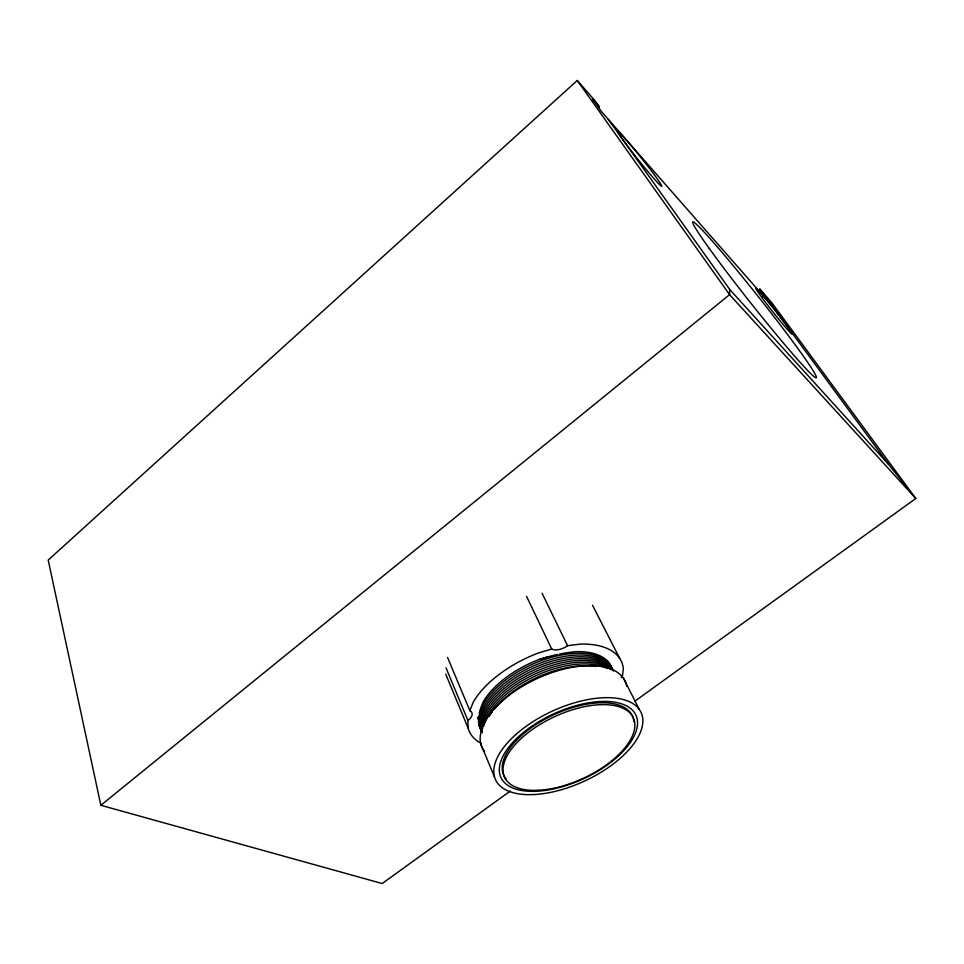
<?xml version="1.0" encoding="UTF-8"?>
<svg xmlns="http://www.w3.org/2000/svg" width="964" height="964" viewBox="0 0 964 964"><rect width="100%" height="100%" fill="white"/><g stroke="black" fill="none" stroke-linecap="round" stroke-linejoin="round"><path stroke-width="1.45" d="M608.332 119.391L729.724 289.465L729.579 294.647L915.8 498.484L634.794 701.25M481.096 743.328A83.723 42.814 -24.8 0 1 468.046 727.928L467.926 720.518A12.171 6.326 -22.8 0 0 469.878 710.709L473.179 702.286A83.723 42.814 -24.8 0 1 538.563 652.941L551.733 649.061A12.508 6.712 -25.7 0 0 567.591 645.699L579.991 644.133A83.723 42.814 -24.8 0 1 623.359 669.1L622.334 676.74A11.688 5.832 -26.6 0 0 621.238 677.62M757.547 291.007L759.897 289.116L777.611 312.179L601.271 111.354L592.402 98.906L599.451 106.956L595.089 100.834L577.255 80.47L48.2 560.084L100.846 805.289L382.178 883.53L510.39 791.01M100.846 805.289L729.579 294.647L577.255 80.47M761.825 296.828L764.175 294.948M479.867 710.962A89.592 45.633 -25.2 0 1 481.494 706.154L483.253 701.744A72.445 37.042 -24.8 0 1 539.635 659.304L548.408 656.725A89.098 45.139 -24.7 0 1 557.831 654.387M539.635 659.304L548.408 656.725M729.724 289.465L888.555 464.323L915.8 498.484L771.803 302.72L759.897 289.116M772.827 306.733L888.555 464.323M592.523 605.284L619.768 658.484M623.383 678.114L639.301 709.42M542.057 593.282L567.591 645.699M526.561 596.367L551.733 649.061M477.481 717.397L478.602 720.036L478.614 723.928A72.445 37.042 -24.8 0 0 480.06 727.832M447.549 657.448L469.878 710.709M480.976 744.533L494.508 776.936M446.031 667.871L467.926 720.518M445.717 674.077L468.046 727.928M481.675 731.797A72.637 36.897 -24.8 0 1 530.489 669.498A72.637 36.897 -24.8 0 1 612.381 668.932M481.578 730.953A72.71 36.861 -24.8 0 1 533.791 670.149A72.71 36.861 -24.8 0 1 613.261 670.679M489.411 716.119A72.987 36.668 -24.8 0 1 492.291 711.709M493.966 709.48A72.987 36.668 -24.8 0 1 596.101 666.498M482.506 728.808A72.842 36.765 -24.8 0 1 534.213 674.354A72.842 36.765 -24.8 0 1 609.971 668.98M482.337 732.761A72.782 36.813 -24.8 0 1 532.152 673.125A72.782 36.813 -24.8 0 1 612.405 670.209M559.686 654.002A89.098 45.139 -24.7 0 1 568.832 652.495L575.303 651.664A72.445 37.042 -24.8 0 1 611.766 667.546M478.602 720.036A89.592 45.633 -25.2 0 1 478.771 716.734M479.301 713.3A89.592 45.633 -25.2 0 1 479.566 712.143M483.856 725.976A72.915 36.716 -24.8 0 1 535.333 676.029A72.915 36.716 -24.8 0 1 607.127 668.45M482.169 732.495A72.577 36.945 -24.8 0 1 530.875 667.124A72.577 36.945 -24.8 0 1 613.441 670.872M482.169 731.881A72.505 36.994 -24.8 0 1 528.814 665.907A72.505 36.994 -24.8 0 1 612.574 669.149M484.253 751.149A78.867 39.452 -24.8 0 1 537.936 678.198A78.867 39.452 -24.8 0 1 626.781 686.284M505.967 778.852A70.842 34.053 -24.8 0 1 555.662 713.866A70.842 34.053 -24.8 0 1 633.902 721.843M534.273 794.529A80.181 38.512 -24.8 0 0 642.783 718.867A80.181 38.512 -24.8 0 0 527.923 725.036A80.181 38.512 -24.8 0 0 534.273 794.529M536.189 791.263A74.336 35.704 -24.8 0 0 637.505 721.482A74.336 35.704 -24.8 0 0 531.598 726.362A74.336 35.704 -24.8 0 0 536.189 791.263M538.298 790.275A70.902 34.005 -24.8 0 0 634.818 723.675A70.902 34.005 -24.8 0 0 533.731 728.519A70.902 34.005 -24.8 0 0 538.298 790.275M709.191 248.363A99.352 4.916 51.6 0 0 813.339 376.02A99.352 4.916 51.6 0 0 740.051 273.993A99.352 4.916 51.6 0 0 709.191 248.363M624.274 141.551A34.825 1.747 51.3 0 0 661.003 185.956A34.825 1.747 51.3 0 0 634.927 150.119A34.825 1.747 51.3 0 0 624.274 141.551M761.741 297.322A29.462 1.301 51.7 0 0 791.83 334.11A29.462 1.301 51.7 0 0 768.224 301.949A29.462 1.301 51.7 0 0 761.741 297.322"/></g></svg>
